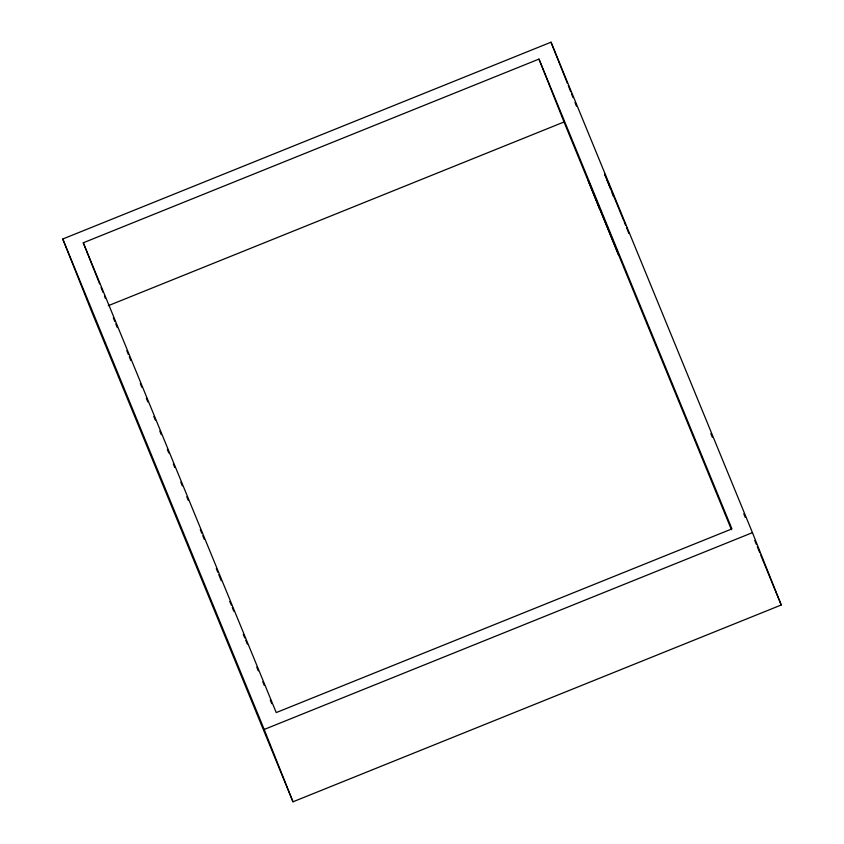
<?xml version="1.0" encoding="UTF-8"?>
<svg xmlns="http://www.w3.org/2000/svg" width="844" height="844" viewBox="0 0 844 844"><rect width="100%" height="100%" fill="white"/><g stroke="black" fill="none" stroke-linecap="round" stroke-linejoin="round"><path stroke-width="1.27" d="M62.762 239.01L551.016 42.2L752.447 532.648L781.238 604.99L292.984 801.8L91.553 311.352L62.762 239.01L264.204 729.459L292.984 801.8M83.282 242.777L538.978 59.091L731.938 528.882L276.231 712.579L83.282 242.777L99.645 283.911M108.317 305.686L564.014 121.99L731.453 529.673M264.204 729.459L752.447 532.648M606.055 177.567L604.578 174.001L610.212 188.149M607.026 179.951L623.663 220.463M710.827 433.563L712.325 437.213M743.786 513.806L745.284 517.446M754.768 540.55L756.266 544.201M757.268 546.627L759.769 552.704M760.76 555.141L781.238 604.99M113.307 317.85L114.816 321.501M115.807 323.938L117.305 327.588M126.811 350.714L128.309 354.364M129.311 356.801L130.809 360.451M140.304 383.577L141.803 387.227M146.307 398.178L147.805 401.828M153.798 416.44L155.296 420.09M159.801 431.041L161.299 434.692M167.302 449.303L168.8 452.954M173.294 463.905L174.792 467.555M180.795 482.156L182.293 485.806M186.798 496.768L188.296 500.418M200.292 529.631L201.79 533.281M202.792 535.708L204.29 539.369M216.286 568.571L217.784 572.221M218.786 574.659L221.286 580.746M229.779 601.434L231.288 605.085M232.279 607.522L233.777 611.172M243.283 634.298L244.781 637.948M245.783 640.385L247.281 644.035M256.776 667.161L258.275 670.811M262.779 681.762L264.277 685.412M270.27 700.024L271.768 703.674M624.138 221.634L625.541 225.179M626.48 227.532L628.833 233.429M612.09 192.865L613.504 196.409M551.016 42.2L567.326 83.197M568.286 85.603L570.681 91.627M571.641 94.043L573.087 97.661M575.007 102.483L576.441 106.101M618.652 255.331L588.31 180.553L599.567 208.869M538.978 59.091L564.014 121.99M101.09 287.54L103.021 292.372M104.466 296.001L105.426 298.428"/></g></svg>
